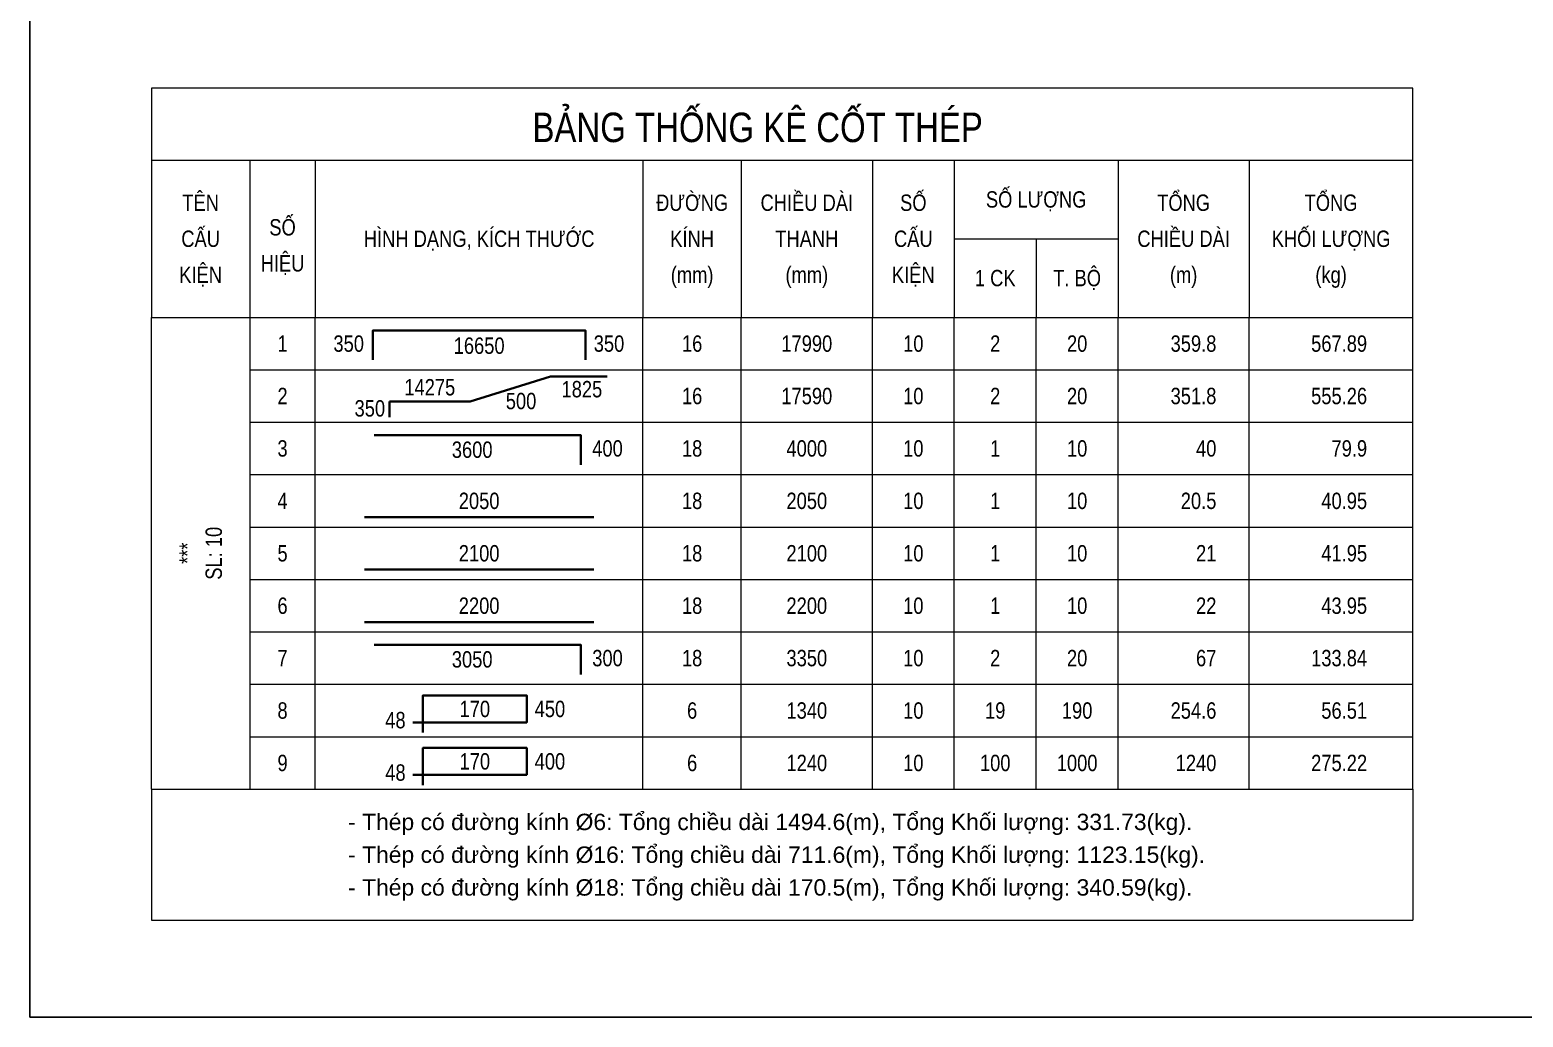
# Model space of a CAD drawing. Extents: x -165145 to 691808, y -202842 to 311040.
# Drawn here: x 243062 to 254455, y -70536 to -63002 of the extents above; entities that cross this region are included whole.
import ezdxf
from ezdxf.enums import TextEntityAlignment as Align

# ---------------------------------------------------------------- set-up
doc = ezdxf.new("R2010")
doc.units = 0
doc.header["$LTSCALE"] = 10
doc.header["$MEASUREMENT"] = 0
doc.linetypes.add('HIDDEN', pattern=[2.3807, 1.587, -0.7937])
doc.layers.get('0').update_dxf_attribs({"linetype": 'CONTINUOUS'})
doc.layers.get('Defpoints').update_dxf_attribs({"color": 5, "linetype": 'CONTINUOUS'})
for name, color, linetype, lineweight in [('DCE_BaoBeTong', 4, 'CONTINUOUS', 18), ('Dce_text', 7, 'CONTINUOUS', 13), ('DCE_ThepChu', 1, 'CONTINUOUS', 35), ('GE_KC_NETKHUAT', 9, 'HIDDEN', 20)]:
    doc.layers.add(name, color=color, linetype=linetype, lineweight=lineweight)
doc.styles.add('Dce_Text', font='arial.ttf', dxfattribs={"width": 0.8})
doc.styles.add('Dce_Text2', font='arial.ttf', dxfattribs={"width": 0.8})

# ---------------------------------------------------------------- blocks, each defined once
blk = doc.blocks.new('TKTitle')
at = {"layer": 'DCE_BaoBeTong'}
for p, q in [((15, -11), (15, -35)), ((25, -11), (25, -35)), ((75, -11), (75, -35)), ((90, -11), (90, -35)), ((110, -11), (110, -35)), ((122.5, -11), (122.5, -35)), ((147.5, -11), (147.5, -35)), ((167.5, -11), (167.5, -35)), ((122.5, -23), (147.5, -23)), ((135, -23), (135, -35))]:
    blk.add_line(p, q, dxfattribs=at)
for points in [[(0, 0), (0, -11), (0, -35), (15, -35), (25, -35), (75, -35), (90, -35), (122.5, -35), (135, -35), (147.5, -35), (167.5, -35), (192.5, -35), (192.5, -11), (192.5, 0), (0, 0)], [(0, -11), (15, -11), (25, -11), (75, -11), (90, -11), (122.5, -11), (147.5, -11), (167.5, -11), (192.5, -11)]]:
    blk.add_lwpolyline(points, dxfattribs=at)
at = {"style": 'Dce_Text', "width": 0.8}
for s, height, p in [('BẢNG THỐNG KÊ CỐT THÉP', 4.5, (92.5, -6)), ('TÊN', 2.5, (7.5, -17.5)), ('ĐƯỜNG', 2.5, (82.5, -17.5)), ('CHIỀU DÀI', 2.5, (100, -17.5)), ('SỐ', 2.5, (116.25, -17.5)), ('SỐ LƯỢNG', 2.5, (135, -17)), ('TỔNG', 2.5, (157.5, -17.5)), ('TỔNG', 2.5, (180, -17.5)), ('SỐ', 2.5, (20, -21.25)), ('CẤU', 2.5, (7.5, -23)), ('HÌNH DẠNG, KÍCH THƯỚC', 2.5, (50, -23)), ('KÍNH', 2.5, (82.5, -23)), ('THANH', 2.5, (100, -23)), ('CẤU', 2.5, (116.25, -23)), ('CHIỀU DÀI', 2.5, (157.5, -23)), ('KHỐI LƯỢNG', 2.5, (180, -23)), ('HIỆU', 2.5, (20, -26.75)), ('KIỆN', 2.5, (7.5, -28.5)), ('(mm)', 2.5, (82.5, -28.5)), ('(mm)', 2.5, (100, -28.5)), ('KIỆN', 2.5, (116.25, -28.5)), ('T. BỘ', 2.5, (141.25, -29)), ('(m)', 2.5, (157.5, -28.5)), ('(kg)', 2.5, (180, -28.5)), ('1 CK', 2.5, (128.75, -29))]:
    blk.add_text(s, height=height, dxfattribs=at).set_placement(p, align=Align.MIDDLE_CENTER)
blk = doc.blocks.new('TK4')
at = {"layer": 'DCE_BaoBeTong'}
for p, q in [((0, -8), (0, 0)), ((25, -8), (25, 0)), ((75, -8), (75, 0)), ((90, -8), (90, 0)), ((110, -8), (110, 0)), ((122.5, -8), (122.5, 0)), ((135, -8), (135, 0)), ((147.5, -8), (147.5, 0)), ((167.5, -8), (167.5, 0))]:
    blk.add_line(p, q, dxfattribs=at)
for points in [[(15, -8), (25, -8), (75, -8), (90, -8), (122.5, -8), (135, -8), (147.5, -8), (167.5, -8), (192.5, -8), (192.5, 0)], [(15, 0), (15, -8)]]:
    blk.add_lwpolyline(points, dxfattribs=at)
at = {"layer": 'DCE_ThepChu'}
blk.add_lwpolyline([(33.78, -6.5), (33.78, -2), (66.22, -2), (66.22, -6.5)], dxfattribs=at)
at = {"layer": 'Dce_text', "color": 2, "style": 'Dce_Text', "width": 0.8, "flags": 4}
for tag, p in [('SH', (20, -4)), ('L2', (50, -4.32)), ('DK', (82.5, -4)), ('sumL', (100, -4)), ('SKC', (116.25, -4)), ('SL', (128.75, -4))]:
    blk.add_attdef(tag, text='', height=2.5, dxfattribs=at).set_placement(p, align=Align.MIDDLE_CENTER)
for tag, p in [('L1', (32.43, -4)), ('Lall', (162.5, -4)), ('KL', (185.5, -4))]:
    blk.add_attdef(tag, text='', height=2.5, dxfattribs=at).set_placement(p, align=Align.MIDDLE_RIGHT)
blk.add_attdef('L3', text='', height=2.5, dxfattribs=at).set_placement((67.48, -4), align=Align.MIDDLE_LEFT)
at = {"layer": 'Dce_text', "color": 2, "style": 'Dce_Text', "width": 0.8}
blk.add_attdef('TSL', text='', height=2.5, dxfattribs=at).set_placement((141.25, -4), align=Align.MIDDLE_CENTER)
blk = doc.blocks.new('TK15A')
at = {"layer": 'DCE_BaoBeTong'}
for p, q in [((0, -8), (0, 0)), ((25, -8), (25, 0)), ((75, -8), (75, 0)), ((90, -8), (90, 0)), ((110, -8), (110, 0)), ((122.5, -8), (122.5, 0)), ((135, -8), (135, 0)), ((147.5, -8), (147.5, 0)), ((167.5, -8), (167.5, 0))]:
    blk.add_line(p, q, dxfattribs=at)
for points in [[(15, -8), (25, -8), (75, -8), (90, -8), (122.5, -8), (135, -8), (147.5, -8), (167.5, -8), (192.5, -8), (192.5, 0)], [(15, 0), (15, -8)]]:
    blk.add_lwpolyline(points, dxfattribs=at)
at = {"layer": 'DCE_ThepChu'}
for p, q in [((60.89, -1.02), (48.61, -4.83)), ((69.56, -1.02), (60.89, -1.02)), ((48.61, -4.83), (36.33, -4.83)), ((36.33, -4.83), (36.33, -7.23))]:
    blk.add_line(p, q, dxfattribs=at)
at = {"layer": 'Dce_text', "color": 2, "style": 'Dce_Text', "width": 0.8}
for tag, p in [('L2', (42.47, -2.66)), ('L4', (65.68, -2.95)), ('L3', (56.39, -4.77)), ('TSL', (141.25, -4))]:
    blk.add_attdef(tag, text='', height=2.5, dxfattribs=at).set_placement(p, align=Align.MIDDLE_CENTER)
at = {"layer": 'Dce_text', "color": 2, "style": 'Dce_Text', "width": 0.8, "flags": 4}
for tag, p in [('SH', (20, -4)), ('DK', (82.5, -4)), ('sumL', (100, -4)), ('SKC', (116.25, -4)), ('SL', (128.75, -4))]:
    blk.add_attdef(tag, text='', height=2.5, dxfattribs=at).set_placement(p, align=Align.MIDDLE_CENTER)
for tag, p in [('Lall', (162.5, -4)), ('KL', (185.5, -4))]:
    blk.add_attdef(tag, text='', height=2.5, dxfattribs=at).set_placement(p, align=Align.MIDDLE_RIGHT)
at = {"layer": 'Dce_text', "color": 2, "style": 'Dce_Text', "width": 0.8}
blk.add_attdef('L1', text='', height=2.5, dxfattribs=at).set_placement((35.65, -5.88), align=Align.MIDDLE_RIGHT)
blk = doc.blocks.new('TK3')
at = {"layer": 'DCE_BaoBeTong'}
for p, q in [((0, -8), (0, 0)), ((25, -8), (25, 0)), ((75, -8), (75, 0)), ((90, -8), (90, 0)), ((110, -8), (110, 0)), ((122.5, -8), (122.5, 0)), ((135, -8), (135, 0)), ((147.5, -8), (147.5, 0)), ((167.5, -8), (167.5, 0))]:
    blk.add_line(p, q, dxfattribs=at)
for points in [[(15, -8), (25, -8), (75, -8), (90, -8), (122.5, -8), (135, -8), (147.5, -8), (167.5, -8), (192.5, -8), (192.5, 0)], [(15, 0), (15, -8)]]:
    blk.add_lwpolyline(points, dxfattribs=at)
at = {"layer": 'DCE_ThepChu'}
blk.add_lwpolyline([(65.52, -6.5), (65.52, -2), (33.99, -2)], dxfattribs=at)
at = {"layer": 'DCE_BaoBeTong', "color": 2, "style": 'Dce_Text', "width": 0.8}
blk.add_attdef('TSL', text='', height=2.5, dxfattribs=at).set_placement((141.25, -4), align=Align.MIDDLE_CENTER)
at = {"layer": 'Dce_text', "color": 2, "style": 'Dce_Text', "width": 0.8, "flags": 4}
for tag, p in [('SH', (20, -4)), ('L1', (48.94, -4.19)), ('DK', (82.5, -4)), ('sumL', (100, -4)), ('SKC', (116.25, -4)), ('SL', (128.75, -4))]:
    blk.add_attdef(tag, text='', height=2.5, dxfattribs=at).set_placement(p, align=Align.MIDDLE_CENTER)
blk.add_attdef('L2', text='', height=2.5, dxfattribs=at).set_placement((67.26, -4), align=Align.MIDDLE_LEFT)
for tag, p in [('Lall', (162.5, -4)), ('KL', (185.5, -4))]:
    blk.add_attdef(tag, text='', height=2.5, dxfattribs=at).set_placement(p, align=Align.MIDDLE_RIGHT)
blk = doc.blocks.new('TK1')
at = {"layer": 'DCE_BaoBeTong'}
for p, q in [((0, -8), (0, 0)), ((25, -8), (25, 0)), ((75, -8), (75, 0)), ((90, -8), (90, 0)), ((110, -8), (110, 0)), ((122.5, -8), (122.5, 0)), ((135, -8), (135, 0)), ((147.5, -8), (147.5, 0)), ((167.5, -8), (167.5, 0))]:
    blk.add_line(p, q, dxfattribs=at)
for points in [[(15, -8), (25, -8), (75, -8), (90, -8), (122.5, -8), (135, -8), (147.5, -8), (167.5, -8), (192.5, -8), (192.5, 0)], [(15, 0), (15, -8)]]:
    blk.add_lwpolyline(points, dxfattribs=at)
at = {"layer": 'DCE_ThepChu'}
blk.add_lwpolyline([(32.5, -6.5), (67.5, -6.5)], dxfattribs=at)
at = {"layer": 'Dce_text', "color": 2, "style": 'Dce_Text', "width": 0.8, "flags": 4}
for tag, p in [('SH', (20, -4)), ('L', (50, -4)), ('DK', (82.5, -4)), ('sumL', (100, -4)), ('SKC', (116.25, -4)), ('SL', (128.75, -4))]:
    blk.add_attdef(tag, text='', height=2.5, dxfattribs=at).set_placement(p, align=Align.MIDDLE_CENTER)
at = {"layer": 'Dce_text', "color": 2, "style": 'Dce_Text', "width": 0.8}
blk.add_attdef('TSL', text='', height=2.5, dxfattribs=at).set_placement((141.25, -4), align=Align.MIDDLE_CENTER)
at = {"layer": 'Dce_text', "color": 2, "style": 'Dce_Text', "width": 0.8, "flags": 4}
for tag, p in [('Lall', (162.5, -4)), ('KL', (185.5, -4))]:
    blk.add_attdef(tag, text='', height=2.5, dxfattribs=at).set_placement(p, align=Align.MIDDLE_RIGHT)
blk = doc.blocks.new('TK9')
at = {"layer": 'DCE_BaoBeTong'}
for p, q in [((0, -8), (0, 0)), ((25, -8), (25, 0)), ((75, -8), (75, 0)), ((90, -8), (90, 0)), ((110, -8), (110, 0)), ((122.5, -8), (122.5, 0)), ((135, -8), (135, 0)), ((147.5, -8), (147.5, 0)), ((167.5, -8), (167.5, 0))]:
    blk.add_line(p, q, dxfattribs=at)
for points in [[(15, -8), (25, -8), (75, -8), (90, -8), (122.5, -8), (135, -8), (147.5, -8), (167.5, -8), (192.5, -8), (192.5, 0)], [(15, 0), (15, -8)]]:
    blk.add_lwpolyline(points, dxfattribs=at)
at = {"layer": 'DCE_ThepChu'}
blk.add_lwpolyline([(41.42, -7.37), (41.42, -1.7), (57.26, -1.7), (57.26, -5.81), (39.86, -5.81)], dxfattribs=at)
at = {"layer": 'Dce_text', "color": 2, "style": 'Dce_Text', "width": 0.8, "flags": 4}
for tag, p in [('SH', (20, -4)), ('DK', (82.5, -4)), ('sumL', (100, -4)), ('SKC', (116.25, -4)), ('SL', (128.75, -4))]:
    blk.add_attdef(tag, text='', height=2.5, dxfattribs=at).set_placement(p, align=Align.MIDDLE_CENTER)
at = {"layer": 'Dce_text', "color": 2, "style": 'Dce_Text', "width": 0.8}
blk.add_attdef('M', text='', height=2.5, dxfattribs=at).set_placement((38.78, -5.47), align=Align.MIDDLE_RIGHT)
for tag, p in [('L1', (49.34, -3.76)), ('TSL', (141.25, -4))]:
    blk.add_attdef(tag, text='', height=2.5, dxfattribs=at).set_placement(p, align=Align.MIDDLE_CENTER)
blk.add_attdef('L2', text='', height=2.5, dxfattribs=at).set_placement((58.47, -3.76), align=Align.MIDDLE_LEFT)
at = {"layer": 'Dce_text', "color": 2, "style": 'Dce_Text', "width": 0.8, "flags": 4}
for tag, p in [('Lall', (162.5, -4)), ('KL', (185.5, -4))]:
    blk.add_attdef(tag, text='', height=2.5, dxfattribs=at).set_placement(p, align=Align.MIDDLE_RIGHT)
blk = doc.blocks.new('TenCauKien')
at = {"layer": 'Dce_text', "style": 'Dce_Text', "width": 0.8}
for tag, p in [('TENCAUKIEN', (-2, 0)), ('SOCAUKIEN', (2, 0))]:
    blk.add_attdef(tag, text='', height=2.5, rotation=90, dxfattribs=at).set_placement(p, align=Align.MIDDLE_CENTER)

msp = doc.modelspace()

# ---------------------------------------------------------------- linework, layer by layer
at = {"layer": 'DCE_BaoBeTong'}
for p, q in [((243989.75664, -68795.96669), (244739.75664, -68795.96669)), ((243989.75664, -68795.96669), (243989.75664, -69795.96669)), ((253614.75664, -68795.96669), (253614.75664, -69795.96669)), ((243989.75664, -69795.96669), (253614.75664, -69795.96669))]:
    msp.add_line(p, q, dxfattribs=at)
msp.add_lwpolyline([(243989.75664, -68795.96669), (244739.75664, -68795.96669)], dxfattribs=at)
at = {"layer": 'Defpoints'}
msp.add_lwpolyline([(243061.84634, -55468.24154), (261174.34634, -55468.24154), (261174.34634, -70535.74154), (243061.84634, -70535.74154)], close=True, dxfattribs=at)

# ---------------------------------------------------------------- block references
at = {"layer": 'GE_KC_NETKHUAT', "xscale": 50, "yscale": 50, "zscale": 50}
msp.add_blockref('TKTitle', (243989.75664, -63445.96669), dxfattribs=at)
at = {"layer": 'GE_KC_NETKHUAT'}
ref = msp.add_blockref('TK4', (243989.75664, -65195.96669), dxfattribs=dict(at, xscale=50, yscale=50, zscale=50))
ref.add_attrib('SH', '1', dxfattribs={"layer": 'Dce_text', "color": 2, "height": 125, "style": 'Dce_Text', "width": 0.8}).set_placement((244989.75664, -65395.96669), align=Align.MIDDLE_CENTER)
ref.add_attrib('L2', '16650', dxfattribs={"layer": 'Dce_text', "color": 2, "height": 125, "style": 'Dce_Text', "width": 0.8}).set_placement((246489.75664, -65411.92848), align=Align.MIDDLE_CENTER)
ref.add_attrib('L1', '350', dxfattribs={"layer": 'Dce_text', "color": 2, "height": 125, "style": 'Dce_Text', "width": 0.8}).set_placement((245611.02194, -65395.96669), align=Align.MIDDLE_RIGHT)
ref.add_attrib('L3', '350', dxfattribs={"layer": 'Dce_text', "color": 2, "height": 125, "style": 'Dce_Text', "width": 0.8}).set_placement((247363.9956, -65395.96669), align=Align.MIDDLE_LEFT)
ref.add_attrib('DK', '16', dxfattribs={"layer": 'Dce_text', "color": 2, "height": 125, "style": 'Dce_Text', "width": 0.8}).set_placement((248114.75664, -65395.96669), align=Align.MIDDLE_CENTER)
ref.add_attrib('sumL', '17990', dxfattribs={"layer": 'Dce_text', "color": 2, "height": 125, "style": 'Dce_Text', "width": 0.8}).set_placement((248989.75664, -65395.96669), align=Align.MIDDLE_CENTER)
ref.add_attrib('SL', '2', dxfattribs={"layer": 'Dce_text', "color": 2, "height": 125, "style": 'Dce_Text', "width": 0.8}).set_placement((250427.25664, -65395.96669), align=Align.MIDDLE_CENTER)
ref.add_attrib('SKC', '10', dxfattribs={"layer": 'Dce_text', "color": 2, "height": 125, "style": 'Dce_Text', "width": 0.8}).set_placement((249802.25664, -65395.96669), align=Align.MIDDLE_CENTER)
ref.add_attrib('Lall', '359.8', dxfattribs={"layer": 'Dce_text', "color": 2, "height": 125, "style": 'Dce_Text', "width": 0.8}).set_placement((252114.75664, -65395.96669), align=Align.MIDDLE_RIGHT)
ref.add_attrib('KL', '567.89', dxfattribs={"layer": 'Dce_text', "color": 2, "height": 125, "style": 'Dce_Text', "width": 0.8}).set_placement((253264.75664, -65395.96669), align=Align.MIDDLE_RIGHT)
ref.add_attrib('TSL', '20', dxfattribs={"layer": 'Dce_text', "color": 2, "height": 125, "style": 'Dce_Text', "width": 0.8}).set_placement((251052.25664, -65395.96669), align=Align.MIDDLE_CENTER)
ref = msp.add_blockref('TK15A', (243989.75664, -65595.96669), dxfattribs=dict(at, xscale=50, yscale=50, zscale=50))
ref.add_attrib('L4', '1825', dxfattribs={"layer": 'Dce_text', "color": 2, "height": 125, "style": 'Dce_Text', "width": 0.8}).set_placement((247273.55527, -65743.68855), align=Align.MIDDLE_CENTER)
ref.add_attrib('TSL', '20', dxfattribs={"layer": 'Dce_text', "color": 2, "height": 125, "style": 'Dce_Text', "width": 0.8}).set_placement((251052.25664, -65795.96669), align=Align.MIDDLE_CENTER)
ref.add_attrib('L3', '500', dxfattribs={"layer": 'Dce_text', "color": 2, "height": 125, "style": 'Dce_Text', "width": 0.8}).set_placement((246809.46979, -65834.29047), align=Align.MIDDLE_CENTER)
ref.add_attrib('L2', '14275', dxfattribs={"layer": 'Dce_text', "color": 2, "height": 125, "style": 'Dce_Text', "width": 0.8}).set_placement((246113.15356, -65729.1094), align=Align.MIDDLE_CENTER)
ref.add_attrib('L1', '350', dxfattribs={"layer": 'Dce_text', "color": 2, "height": 125, "style": 'Dce_Text', "width": 0.8}).set_placement((245772.24175, -65890.20223), align=Align.MIDDLE_RIGHT)
ref.add_attrib('KL', '555.26', dxfattribs={"layer": 'Dce_text', "color": 2, "height": 125, "style": 'Dce_Text', "width": 0.8}).set_placement((253264.75664, -65795.96669), align=Align.MIDDLE_RIGHT)
ref.add_attrib('Lall', '351.8', dxfattribs={"layer": 'Dce_text', "color": 2, "height": 125, "style": 'Dce_Text', "width": 0.8}).set_placement((252114.75664, -65795.96669), align=Align.MIDDLE_RIGHT)
ref.add_attrib('SKC', '10', dxfattribs={"layer": 'Dce_text', "color": 2, "height": 125, "style": 'Dce_Text', "width": 0.8}).set_placement((249802.25664, -65795.96669), align=Align.MIDDLE_CENTER)
ref.add_attrib('SL', '2', dxfattribs={"layer": 'Dce_text', "color": 2, "height": 125, "style": 'Dce_Text', "width": 0.8}).set_placement((250427.25664, -65795.96669), align=Align.MIDDLE_CENTER)
ref.add_attrib('sumL', '17590', dxfattribs={"layer": 'Dce_text', "color": 2, "height": 125, "style": 'Dce_Text', "width": 0.8}).set_placement((248989.75664, -65795.96669), align=Align.MIDDLE_CENTER)
ref.add_attrib('DK', '16', dxfattribs={"layer": 'Dce_text', "color": 2, "height": 125, "style": 'Dce_Text', "width": 0.8}).set_placement((248114.75664, -65795.96669), align=Align.MIDDLE_CENTER)
ref.add_attrib('SH', '2', dxfattribs={"layer": 'Dce_text', "color": 2, "height": 125, "style": 'Dce_Text', "width": 0.8}).set_placement((244989.75664, -65795.96669), align=Align.MIDDLE_CENTER)
ref = msp.add_blockref('TK3', (243989.75664, -65995.96669), dxfattribs=dict(at, xscale=50, yscale=50, zscale=50))
ref.add_attrib('SH', '3', dxfattribs={"layer": 'Dce_text', "color": 2, "height": 125, "style": 'Dce_Text', "width": 0.8}).set_placement((244989.75664, -66195.96669), align=Align.MIDDLE_CENTER)
ref.add_attrib('L1', '3600', dxfattribs={"layer": 'Dce_text', "color": 2, "height": 125, "style": 'Dce_Text', "width": 0.8}).set_placement((246436.62143, -66205.57233), align=Align.MIDDLE_CENTER)
ref.add_attrib('L2', '400', dxfattribs={"layer": 'Dce_text', "color": 2, "height": 125, "style": 'Dce_Text', "width": 0.8}).set_placement((247352.6418, -66195.96669), align=Align.MIDDLE_LEFT)
ref.add_attrib('DK', '18', dxfattribs={"layer": 'Dce_text', "color": 2, "height": 125, "style": 'Dce_Text', "width": 0.8}).set_placement((248114.75664, -66195.96669), align=Align.MIDDLE_CENTER)
ref.add_attrib('sumL', '4000', dxfattribs={"layer": 'Dce_text', "color": 2, "height": 125, "style": 'Dce_Text', "width": 0.8}).set_placement((248989.75664, -66195.96669), align=Align.MIDDLE_CENTER)
ref.add_attrib('SL', '1', dxfattribs={"layer": 'Dce_text', "color": 2, "height": 125, "style": 'Dce_Text', "width": 0.8}).set_placement((250427.25664, -66195.96669), align=Align.MIDDLE_CENTER)
ref.add_attrib('SKC', '10', dxfattribs={"layer": 'Dce_text', "color": 2, "height": 125, "style": 'Dce_Text', "width": 0.8}).set_placement((249802.25664, -66195.96669), align=Align.MIDDLE_CENTER)
ref.add_attrib('Lall', '40', dxfattribs={"layer": 'Dce_text', "color": 2, "height": 125, "style": 'Dce_Text', "width": 0.8}).set_placement((252114.75664, -66195.96669), align=Align.MIDDLE_RIGHT)
ref.add_attrib('KL', '79.9', dxfattribs={"layer": 'Dce_text', "color": 2, "height": 125, "style": 'Dce_Text', "width": 0.8}).set_placement((253264.75664, -66195.96669), align=Align.MIDDLE_RIGHT)
ref.add_attrib('TSL', '10', dxfattribs={"layer": 'DCE_BaoBeTong', "color": 2, "height": 125, "style": 'Dce_Text', "width": 0.8}).set_placement((251052.25664, -66195.96669), align=Align.MIDDLE_CENTER)
ref = msp.add_blockref('TK1', (243989.75664, -66395.96669), dxfattribs=dict(at, xscale=50, yscale=50, zscale=50))
ref.add_attrib('KL', '40.95', dxfattribs={"layer": 'Dce_text', "color": 2, "height": 125, "style": 'Dce_Text', "width": 0.8}).set_placement((253264.75664, -66595.96669), align=Align.MIDDLE_RIGHT)
ref.add_attrib('Lall', '20.5', dxfattribs={"layer": 'Dce_text', "color": 2, "height": 125, "style": 'Dce_Text', "width": 0.8}).set_placement((252114.75664, -66595.96669), align=Align.MIDDLE_RIGHT)
ref.add_attrib('SKC', '10', dxfattribs={"layer": 'Dce_text', "color": 2, "height": 125, "style": 'Dce_Text', "width": 0.8}).set_placement((249802.25664, -66595.96669), align=Align.MIDDLE_CENTER)
ref.add_attrib('SL', '1', dxfattribs={"layer": 'Dce_text', "color": 2, "height": 125, "style": 'Dce_Text', "width": 0.8}).set_placement((250427.25664, -66595.96669), align=Align.MIDDLE_CENTER)
ref.add_attrib('sumL', '2050', dxfattribs={"layer": 'Dce_text', "color": 2, "height": 125, "style": 'Dce_Text', "width": 0.8}).set_placement((248989.75664, -66595.96669), align=Align.MIDDLE_CENTER)
ref.add_attrib('DK', '18', dxfattribs={"layer": 'Dce_text', "color": 2, "height": 125, "style": 'Dce_Text', "width": 0.8}).set_placement((248114.75664, -66595.96669), align=Align.MIDDLE_CENTER)
ref.add_attrib('L', '2050', dxfattribs={"layer": 'Dce_text', "color": 2, "height": 125, "style": 'Dce_Text', "width": 0.8}).set_placement((246489.75664, -66595.96669), align=Align.MIDDLE_CENTER)
ref.add_attrib('SH', '4', dxfattribs={"layer": 'Dce_text', "color": 2, "height": 125, "style": 'Dce_Text', "width": 0.8}).set_placement((244989.75664, -66595.96669), align=Align.MIDDLE_CENTER)
ref.add_attrib('TSL', '10', dxfattribs={"layer": 'Dce_text', "color": 2, "height": 125, "style": 'Dce_Text', "width": 0.8}).set_placement((251052.25664, -66595.96669), align=Align.MIDDLE_CENTER)
ref = msp.add_blockref('TK1', (243989.75664, -66795.96669), dxfattribs=dict(at, xscale=50, yscale=50, zscale=50))
ref.add_attrib('KL', '41.95', dxfattribs={"layer": 'Dce_text', "color": 2, "height": 125, "style": 'Dce_Text', "width": 0.8}).set_placement((253264.75664, -66995.96669), align=Align.MIDDLE_RIGHT)
ref.add_attrib('Lall', '21', dxfattribs={"layer": 'Dce_text', "color": 2, "height": 125, "style": 'Dce_Text', "width": 0.8}).set_placement((252114.75664, -66995.96669), align=Align.MIDDLE_RIGHT)
ref.add_attrib('SKC', '10', dxfattribs={"layer": 'Dce_text', "color": 2, "height": 125, "style": 'Dce_Text', "width": 0.8}).set_placement((249802.25664, -66995.96669), align=Align.MIDDLE_CENTER)
ref.add_attrib('SL', '1', dxfattribs={"layer": 'Dce_text', "color": 2, "height": 125, "style": 'Dce_Text', "width": 0.8}).set_placement((250427.25664, -66995.96669), align=Align.MIDDLE_CENTER)
ref.add_attrib('sumL', '2100', dxfattribs={"layer": 'Dce_text', "color": 2, "height": 125, "style": 'Dce_Text', "width": 0.8}).set_placement((248989.75664, -66995.96669), align=Align.MIDDLE_CENTER)
ref.add_attrib('DK', '18', dxfattribs={"layer": 'Dce_text', "color": 2, "height": 125, "style": 'Dce_Text', "width": 0.8}).set_placement((248114.75664, -66995.96669), align=Align.MIDDLE_CENTER)
ref.add_attrib('L', '2100', dxfattribs={"layer": 'Dce_text', "color": 2, "height": 125, "style": 'Dce_Text', "width": 0.8}).set_placement((246489.75664, -66995.96669), align=Align.MIDDLE_CENTER)
ref.add_attrib('SH', '5', dxfattribs={"layer": 'Dce_text', "color": 2, "height": 125, "style": 'Dce_Text', "width": 0.8}).set_placement((244989.75664, -66995.96669), align=Align.MIDDLE_CENTER)
ref.add_attrib('TSL', '10', dxfattribs={"layer": 'Dce_text', "color": 2, "height": 125, "style": 'Dce_Text', "width": 0.8}).set_placement((251052.25664, -66995.96669), align=Align.MIDDLE_CENTER)
at = {"layer": 'GE_KC_NETKHUAT', "xscale": 50, "yscale": 50, "zscale": 50}
msp.add_blockref('TenCauKien', (244364.75664, -66995.96669), dxfattribs=at).add_auto_attribs({'SOCAUKIEN': 'SL: 10', 'TENCAUKIEN': '***'})
at = {"layer": 'GE_KC_NETKHUAT'}
ref = msp.add_blockref('TK1', (243989.75664, -67195.96669), dxfattribs=dict(at, xscale=50, yscale=50, zscale=50))
ref.add_attrib('KL', '43.95', dxfattribs={"layer": 'Dce_text', "color": 2, "height": 125, "style": 'Dce_Text', "width": 0.8}).set_placement((253264.75664, -67395.96669), align=Align.MIDDLE_RIGHT)
ref.add_attrib('Lall', '22', dxfattribs={"layer": 'Dce_text', "color": 2, "height": 125, "style": 'Dce_Text', "width": 0.8}).set_placement((252114.75664, -67395.96669), align=Align.MIDDLE_RIGHT)
ref.add_attrib('SKC', '10', dxfattribs={"layer": 'Dce_text', "color": 2, "height": 125, "style": 'Dce_Text', "width": 0.8}).set_placement((249802.25664, -67395.96669), align=Align.MIDDLE_CENTER)
ref.add_attrib('SL', '1', dxfattribs={"layer": 'Dce_text', "color": 2, "height": 125, "style": 'Dce_Text', "width": 0.8}).set_placement((250427.25664, -67395.96669), align=Align.MIDDLE_CENTER)
ref.add_attrib('sumL', '2200', dxfattribs={"layer": 'Dce_text', "color": 2, "height": 125, "style": 'Dce_Text', "width": 0.8}).set_placement((248989.75664, -67395.96669), align=Align.MIDDLE_CENTER)
ref.add_attrib('DK', '18', dxfattribs={"layer": 'Dce_text', "color": 2, "height": 125, "style": 'Dce_Text', "width": 0.8}).set_placement((248114.75664, -67395.96669), align=Align.MIDDLE_CENTER)
ref.add_attrib('L', '2200', dxfattribs={"layer": 'Dce_text', "color": 2, "height": 125, "style": 'Dce_Text', "width": 0.8}).set_placement((246489.75664, -67395.96669), align=Align.MIDDLE_CENTER)
ref.add_attrib('SH', '6', dxfattribs={"layer": 'Dce_text', "color": 2, "height": 125, "style": 'Dce_Text', "width": 0.8}).set_placement((244989.75664, -67395.96669), align=Align.MIDDLE_CENTER)
ref.add_attrib('TSL', '10', dxfattribs={"layer": 'Dce_text', "color": 2, "height": 125, "style": 'Dce_Text', "width": 0.8}).set_placement((251052.25664, -67395.96669), align=Align.MIDDLE_CENTER)
ref = msp.add_blockref('TK3', (243989.75664, -67595.96669), dxfattribs=dict(at, xscale=50, yscale=50, zscale=50))
ref.add_attrib('SH', '7', dxfattribs={"layer": 'Dce_text', "color": 2, "height": 125, "style": 'Dce_Text', "width": 0.8}).set_placement((244989.75664, -67795.96669), align=Align.MIDDLE_CENTER)
ref.add_attrib('L1', '3050', dxfattribs={"layer": 'Dce_text', "color": 2, "height": 125, "style": 'Dce_Text', "width": 0.8}).set_placement((246436.62143, -67805.57233), align=Align.MIDDLE_CENTER)
ref.add_attrib('L2', '300', dxfattribs={"layer": 'Dce_text', "color": 2, "height": 125, "style": 'Dce_Text', "width": 0.8}).set_placement((247352.6418, -67795.96669), align=Align.MIDDLE_LEFT)
ref.add_attrib('DK', '18', dxfattribs={"layer": 'Dce_text', "color": 2, "height": 125, "style": 'Dce_Text', "width": 0.8}).set_placement((248114.75664, -67795.96669), align=Align.MIDDLE_CENTER)
ref.add_attrib('sumL', '3350', dxfattribs={"layer": 'Dce_text', "color": 2, "height": 125, "style": 'Dce_Text', "width": 0.8}).set_placement((248989.75664, -67795.96669), align=Align.MIDDLE_CENTER)
ref.add_attrib('SL', '2', dxfattribs={"layer": 'Dce_text', "color": 2, "height": 125, "style": 'Dce_Text', "width": 0.8}).set_placement((250427.25664, -67795.96669), align=Align.MIDDLE_CENTER)
ref.add_attrib('SKC', '10', dxfattribs={"layer": 'Dce_text', "color": 2, "height": 125, "style": 'Dce_Text', "width": 0.8}).set_placement((249802.25664, -67795.96669), align=Align.MIDDLE_CENTER)
ref.add_attrib('Lall', '67', dxfattribs={"layer": 'Dce_text', "color": 2, "height": 125, "style": 'Dce_Text', "width": 0.8}).set_placement((252114.75664, -67795.96669), align=Align.MIDDLE_RIGHT)
ref.add_attrib('KL', '133.84', dxfattribs={"layer": 'Dce_text', "color": 2, "height": 125, "style": 'Dce_Text', "width": 0.8}).set_placement((253264.75664, -67795.96669), align=Align.MIDDLE_RIGHT)
ref.add_attrib('TSL', '20', dxfattribs={"layer": 'DCE_BaoBeTong', "color": 2, "height": 125, "style": 'Dce_Text', "width": 0.8}).set_placement((251052.25664, -67795.96669), align=Align.MIDDLE_CENTER)
ref = msp.add_blockref('TK9', (243989.75664, -67995.96669), dxfattribs=dict(at, xscale=50, yscale=50, zscale=50))
ref.add_attrib('L2', '450', dxfattribs={"layer": 'Dce_text', "color": 2, "height": 125, "style": 'Dce_Text', "width": 0.8}).set_placement((246913.2851, -68183.78462), align=Align.MIDDLE_LEFT)
ref.add_attrib('L1', '170', dxfattribs={"layer": 'Dce_text', "color": 2, "height": 125, "style": 'Dce_Text', "width": 0.8}).set_placement((246456.81876, -68183.78462), align=Align.MIDDLE_CENTER)
ref.add_attrib('M', '48', dxfattribs={"layer": 'Dce_text', "color": 2, "height": 125, "style": 'Dce_Text', "width": 0.8}).set_placement((245928.69564, -68269.34597), align=Align.MIDDLE_RIGHT)
ref.add_attrib('SH', '8', dxfattribs={"layer": 'Dce_text', "color": 2, "height": 125, "style": 'Dce_Text', "width": 0.8}).set_placement((244989.75664, -68195.96669), align=Align.MIDDLE_CENTER)
ref.add_attrib('DK', '6', dxfattribs={"layer": 'Dce_text', "color": 2, "height": 125, "style": 'Dce_Text', "width": 0.8}).set_placement((248114.75664, -68195.96669), align=Align.MIDDLE_CENTER)
ref.add_attrib('sumL', '1340', dxfattribs={"layer": 'Dce_text', "color": 2, "height": 125, "style": 'Dce_Text', "width": 0.8}).set_placement((248989.75664, -68195.96669), align=Align.MIDDLE_CENTER)
ref.add_attrib('SL', '19', dxfattribs={"layer": 'Dce_text', "color": 2, "height": 125, "style": 'Dce_Text', "width": 0.8}).set_placement((250427.25664, -68195.96669), align=Align.MIDDLE_CENTER)
ref.add_attrib('SKC', '10', dxfattribs={"layer": 'Dce_text', "color": 2, "height": 125, "style": 'Dce_Text', "width": 0.8}).set_placement((249802.25664, -68195.96669), align=Align.MIDDLE_CENTER)
ref.add_attrib('Lall', '254.6', dxfattribs={"layer": 'Dce_text', "color": 2, "height": 125, "style": 'Dce_Text', "width": 0.8}).set_placement((252114.75664, -68195.96669), align=Align.MIDDLE_RIGHT)
ref.add_attrib('KL', '56.51', dxfattribs={"layer": 'Dce_text', "color": 2, "height": 125, "style": 'Dce_Text', "width": 0.8}).set_placement((253264.75664, -68195.96669), align=Align.MIDDLE_RIGHT)
ref.add_attrib('TSL', '190', dxfattribs={"layer": 'Dce_text', "color": 2, "height": 125, "style": 'Dce_Text', "width": 0.8}).set_placement((251052.25664, -68195.96669), align=Align.MIDDLE_CENTER)
ref = msp.add_blockref('TK9', (243989.75664, -68395.96669), dxfattribs=dict(at, xscale=50, yscale=50, zscale=50))
ref.add_attrib('L2', '400', dxfattribs={"layer": 'Dce_text', "color": 2, "height": 125, "style": 'Dce_Text', "width": 0.8}).set_placement((246913.2851, -68583.78462), align=Align.MIDDLE_LEFT)
ref.add_attrib('L1', '170', dxfattribs={"layer": 'Dce_text', "color": 2, "height": 125, "style": 'Dce_Text', "width": 0.8}).set_placement((246456.81876, -68583.78462), align=Align.MIDDLE_CENTER)
ref.add_attrib('M', '48', dxfattribs={"layer": 'Dce_text', "color": 2, "height": 125, "style": 'Dce_Text', "width": 0.8}).set_placement((245928.69564, -68669.34597), align=Align.MIDDLE_RIGHT)
ref.add_attrib('SH', '9', dxfattribs={"layer": 'Dce_text', "color": 2, "height": 125, "style": 'Dce_Text', "width": 0.8}).set_placement((244989.75664, -68595.96669), align=Align.MIDDLE_CENTER)
ref.add_attrib('DK', '6', dxfattribs={"layer": 'Dce_text', "color": 2, "height": 125, "style": 'Dce_Text', "width": 0.8}).set_placement((248114.75664, -68595.96669), align=Align.MIDDLE_CENTER)
ref.add_attrib('sumL', '1240', dxfattribs={"layer": 'Dce_text', "color": 2, "height": 125, "style": 'Dce_Text', "width": 0.8}).set_placement((248989.75664, -68595.96669), align=Align.MIDDLE_CENTER)
ref.add_attrib('SL', '100', dxfattribs={"layer": 'Dce_text', "color": 2, "height": 125, "style": 'Dce_Text', "width": 0.8}).set_placement((250427.25664, -68595.96669), align=Align.MIDDLE_CENTER)
ref.add_attrib('SKC', '10', dxfattribs={"layer": 'Dce_text', "color": 2, "height": 125, "style": 'Dce_Text', "width": 0.8}).set_placement((249802.25664, -68595.96669), align=Align.MIDDLE_CENTER)
ref.add_attrib('Lall', '1240', dxfattribs={"layer": 'Dce_text', "color": 2, "height": 125, "style": 'Dce_Text', "width": 0.8}).set_placement((252114.75664, -68595.96669), align=Align.MIDDLE_RIGHT)
ref.add_attrib('KL', '275.22', dxfattribs={"layer": 'Dce_text', "color": 2, "height": 125, "style": 'Dce_Text', "width": 0.8}).set_placement((253264.75664, -68595.96669), align=Align.MIDDLE_RIGHT)
ref.add_attrib('TSL', '1000', dxfattribs={"layer": 'Dce_text', "color": 2, "height": 125, "style": 'Dce_Text', "width": 0.8}).set_placement((251052.25664, -68595.96669), align=Align.MIDDLE_CENTER)

# ---------------------------------------------------------------- texts
at = {"layer": 'Dce_text', "style": 'Dce_Text2'}
for s, p in [('- Thép có đường kính Ø6: Tổng chiều dài 1494.6(m), Tổng Khối lượng: 331.73(kg).', (245489.75664, -69045.96669)), ('- Thép có đường kính Ø16: Tổng chiều dài 711.6(m), Tổng Khối lượng: 1123.15(kg).', (245489.75664, -69295.96669)), ('- Thép có đường kính Ø18: Tổng chiều dài 170.5(m), Tổng Khối lượng: 340.59(kg).', (245489.75664, -69545.96669))]:
    msp.add_text(s, height=125, dxfattribs=at).set_placement(p, align=Align.MIDDLE_LEFT)

doc.saveas('drawing.dxf')
